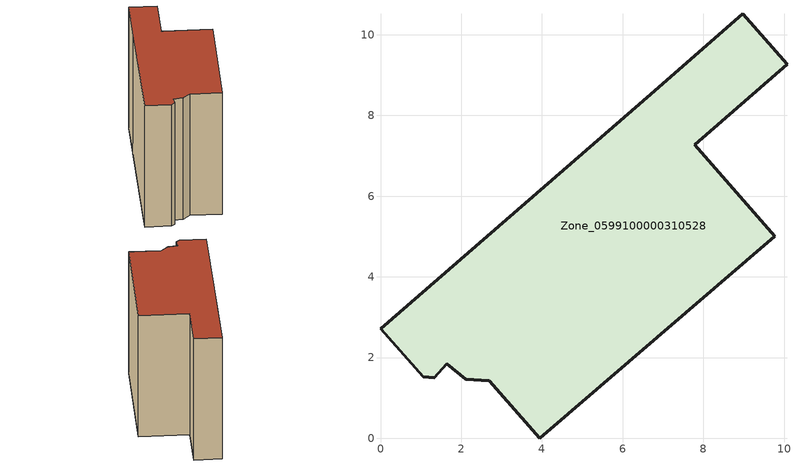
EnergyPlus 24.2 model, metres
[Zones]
Zone_0599100000310528
 floor ground (C_G): 8.97,10.52 10.07,9.27 7.78,7.27 9.77,5.01 3.94,0 2.69,1.43 2.11,1.46 1.65,1.85 1.33,1.51 1.06,1.52 0,2.72 6.69,8.52 z0
 wall outside (C_F): 10.07,9.27 8.97,10.52 6.69,8.52 0,2.72 1.06,1.52 1.33,1.51 1.65,1.85 2.11,1.46 2.69,1.43 3.94,0 9.77,5.01 7.78,7.27 10.07,9.27 z0:8.06
 roof outside (C_R): 1.65,1.85 2.11,1.46 2.69,1.43 3.94,0 9.77,5.01 7.78,7.27 10.07,9.27 8.97,10.52 6.69,8.52 0,2.72 1.06,1.52 1.33,1.51 z8.06
[BUILDING]
Pand.0599100000310528: North Axis=0; Terrain=City; Loads Convergence Tolerance Value=0.04; Temperature Convergence Tolerance Value=0.4; Solar Distribution=FullExterior; Maximum Number of Warmup Days=25; Minimum Number of Warmup Days=1
[Site:Location]
Rotterdam.The.Hague.AP_ZH_NLD Design_Conditions: Latitude=51.96; Longitude=4.45; Time Zone=1; Elevation=-4.5
[SITE:GROUNDTEMPERATURE:BUILDINGSURFACE]
18, 18, 18, 18, 18, 18, 18, 18, 18, 18, 18, 18
[MATERIAL] Thermal Absorptance=0.9; Solar Absorptance=0.7; Visible Absorptance=0.7
Name | Roughness | Thickness | Conductivity | Density | Specific Heat
G.TI.1946 | MediumSmooth | 0.15 | 1 | 540 | 1210
F.TI.1946 | Rough | 0.3 | 0.857143 | 1920 | 840
R.TI.1946 | MediumRough | 0.2 | 0.1 | 1500 | 1000
[CONSTRUCTION]
C_G: G.TI.1946
C_F: F.TI.1946
C_R: R.TI.1946
[ZONE]
Zone_0599100000310528: Type=1; Multiplier=1; Ceiling Height=Autocalculate; Volume=Autocalculate; Floor Area=autocalculate; Part of Total Floor Area=Yes
[ZONEINFILTRATION:DESIGNFLOWRATE]
Infil_Zone_0599100000310528: Zone or ZoneList or Space or SpaceList=Zone_0599100000310528; Schedule=AlwaysOn; Design Flow Rate Calculation Method=Flow/Area; Flow Rate per Floor Area=0.003; Constant Term Coefficient=1; Temperature Term Coefficient=0; Velocity Term Coefficient=0; Velocity Squared Term Coefficient=0
[HVACTEMPLATE:ZONE:IDEALLOADSAIRSYSTEM]
Zone_0599100000310528: Maximum Heating Supply Air Temperature=50; Minimum Cooling Supply Air Temperature=13; Maximum Heating Supply Air Humidity Ratio=0.0156; Minimum Cooling Supply Air Humidity Ratio=0.0077; Heating Limit=NoLimit; Cooling Limit=NoLimit; Dehumidification Control Type=ConstantSensibleHeatRatio; Cooling Sensible Heat Ratio=0.7; Dehumidification Setpoint=60; Humidification Control Type=None; Humidification Setpoint=30; Outdoor Air Method=None; Outdoor Air Flow Rate per Person=0.00944; Outdoor Air Flow Rate per Zone Floor Area=0; Outdoor Air Flow Rate per Zone=0; Demand Controlled Ventilation Type=None; Outdoor Air Economizer Type=NoEconomizer; Heat Recovery Type=None; Sensible Heat Recovery Effectiveness=0.7; Latent Heat Recovery Effectiveness=0.65
[ZONECONTROL:THERMOSTAT]
ThermostatControl_Zone_0599100000310528: Zone or ZoneList=Zone_0599100000310528; Control Type Schedule=DualSetpointControlType; Control 1=Thermostat_Zone_0599100000310528; Temperature Difference Between Cutout And Setpoint=0
[THERMOSTATSETPOINT:DUALSETPOINT]
Thermostat_Zone_0599100000310528: Heating Setpoint Temperature Schedule=HeatingSetpoint_Zone_0599100000310528; Cooling Setpoint Temperature Schedule=CoolingSetpoint_Zone_0599100000310528
[SCHEDULE:COMPACT]
HeatingSetpoint_Zone_0599100000310528: Through: 12/31, For: AllDays, Until: 24:00, 21
CoolingSetpoint_Zone_0599100000310528: Through: 12/31, For: AllDays, Until: 24:00, 24
DualSetpointControlType: Through: 12/31, For: AllDays, Until: 24:00, 4
AlwaysOn: Through: 12/31, For: AllDays, Until: 24:00, 1
